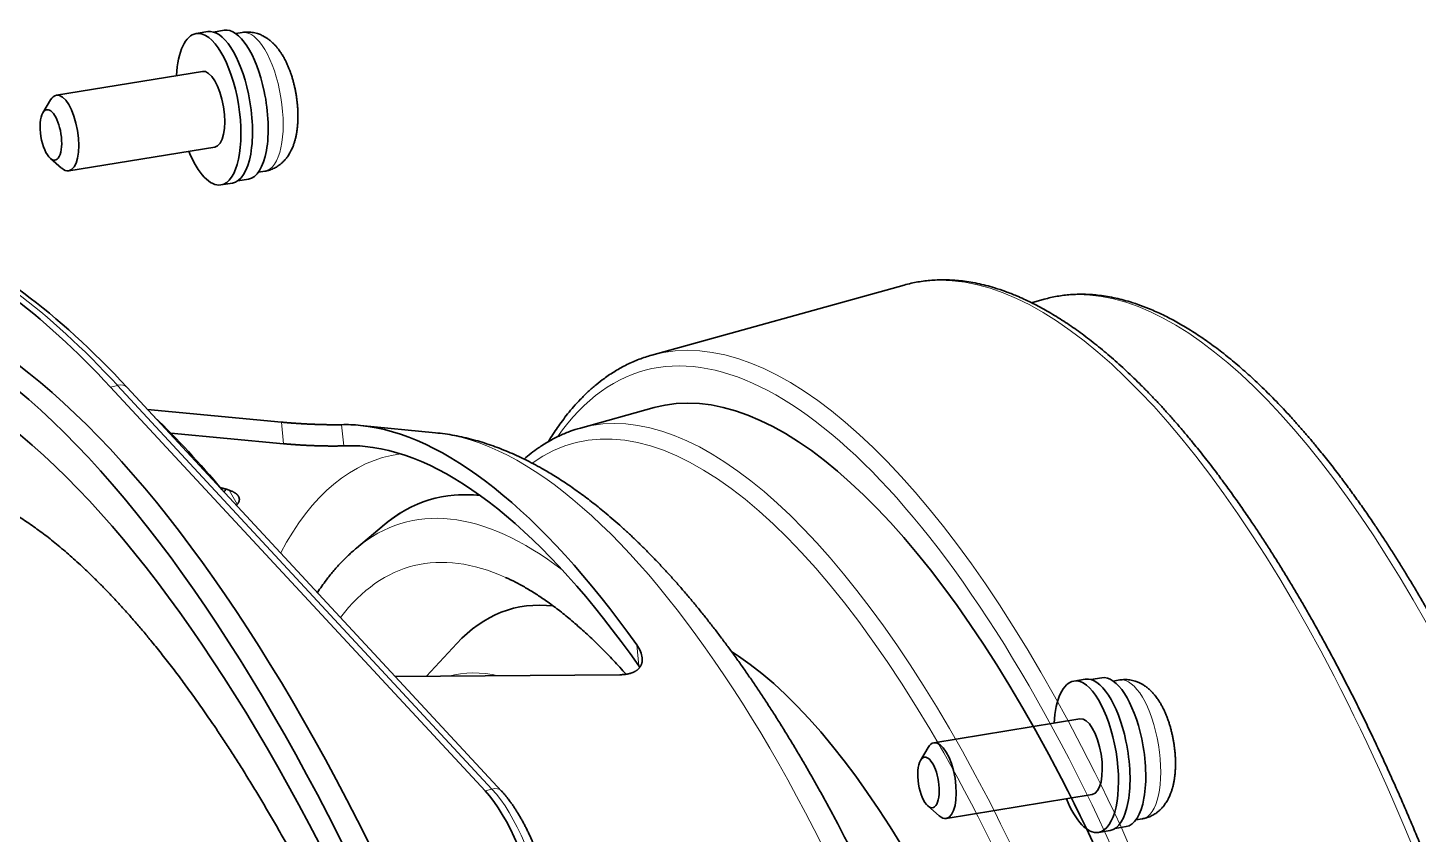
# Model space of a CAD drawing. Extents: x 23 to 587, y 4 to 413.
# Drawn here: x 464.09 to 491.28, y 202.49 to 218.26 of the extents above; entities that cross this region are included whole.
import ezdxf

# ---------------------------------------------------------------- set-up
doc = ezdxf.new("R2010")
doc.units = 0
doc.layers.get('0').update_dxf_attribs({"lineweight": 13})

# ---------------------------------------------------------------- blocks, each defined once
blk = doc.blocks.new('BLOCK6928')
at = {"color": 7, "lineweight": 35, "ltscale": 0.011482}
for p, q in [((-9.88, 55.078), (-10.333, 55.004)), ((-8.912, 49.156), (-9.365, 49.082)), ((24.442, 29.748), (23.989, 29.674)), ((25.41, 23.827), (24.957, 23.753))]:
    blk.add_line(p, q, dxfattribs=at)
at = {"color": 7, "lineweight": 35, "ltscale": 0.01071}
for p, q in [((-9.237, 55.132), (-9.66, 55.063)), ((25.085, 29.802), (24.662, 29.733))]:
    blk.add_line(p, q, dxfattribs=at)
at = {"color": 7, "lineweight": 35, "ltscale": 0.006425}
for p, q in [((-8.535, 55.044), (-8.788, 55.003)), ((25.787, 29.715), (25.534, 29.673))]:
    blk.add_line(p, q, dxfattribs=at)
at = {"color": 7, "lineweight": 35, "ltscale": 0.144676}
for p, q in [((-10.091, 53.523), (-15.802, 52.59)), ((-9.607, 50.563), (-15.319, 49.629)), ((24.231, 28.194), (18.52, 27.26)), ((24.715, 25.233), (19.003, 24.3))]:
    blk.add_line(p, q, dxfattribs=at)
at = {"color": 7, "lineweight": 35, "ltscale": 0.014658}
for p, q in [((-16.327, 51.899), (-16.031, 52.405)), ((-16.036, 50.117), (-15.594, 49.732)), ((17.995, 26.569), (18.291, 27.075)), ((18.286, 24.788), (18.728, 24.403))]:
    blk.add_line(p, q, dxfattribs=at)
at = {"color": 7, "lineweight": 35, "ltscale": 0.006424}
for p, q in [((-7.648, 49.616), (-7.901, 49.575)), ((26.674, 24.287), (26.421, 24.245))]:
    blk.add_line(p, q, dxfattribs=at)
at = {"color": 7, "lineweight": 35, "ltscale": 0.010689}
for p, q in [((-8.286, 49.309), (-8.708, 49.24)), ((26.036, 23.98), (25.614, 23.911))]:
    blk.add_line(p, q, dxfattribs=at)
at = {"color": 7, "lineweight": 35}
for centre, major_axis, start_param, end_param in [((-9.849, 52.043), (-0.484, 2.961), 6.283155, 7.330394), ((-9.849, 52.043), (-0.484, 2.961), 3.141563, 6.283155), ((-9.396, 52.117), (-0.484, 2.961), 4.827475, 6.283155), ((-8.761, 52.221), (-0.476, 2.911), 4.827475, 6.283155), ((-9.849, 52.043), (-0.242, 1.48), 3.141563, 6.283155), ((-15.56, 51.11), (-0.242, 1.48), 6.283155, 6.728031), ((-15.56, 51.11), (-0.242, 1.48), 3.141563, 6.283155), ((-9.396, 52.117), (-0.484, 2.961), 3.141563, 4.827475), ((-8.761, 52.221), (-0.476, 2.911), 3.141563, 4.827475), ((-16.014, 51.036), (-0.161, 0.987), 0.444846, 2.696764), ((-16.014, 51.036), (-0.161, 0.987), 4.827475, 6.728031), ((-16.014, 51.036), (-0.161, 0.987), 2.696764, 4.827475), ((-9.849, 52.043), (-0.484, 2.961), 2.094387, 3.141563), ((-15.56, 51.11), (-0.242, 1.48), 2.696764, 3.141563), ((24.473, 26.713), (-0.484, 2.961), 6.283155, 7.330394), ((24.473, 26.713), (-0.484, 2.961), 3.141563, 6.283155), ((24.926, 26.787), (-0.484, 2.961), 4.827475, 6.283155), ((25.561, 26.891), (-0.476, 2.911), 4.827475, 6.283155), ((24.473, 26.713), (-0.242, 1.48), 3.141563, 6.283155), ((18.762, 25.78), (-0.242, 1.48), 6.283155, 6.728031), ((18.762, 25.78), (-0.242, 1.48), 3.141563, 6.283155), ((24.926, 26.787), (-0.484, 2.961), 3.141563, 4.827475), ((25.561, 26.891), (-0.476, 2.911), 3.141563, 4.827475), ((18.308, 25.706), (-0.161, 0.987), 4.827475, 6.728031), ((18.308, 25.706), (-0.161, 0.987), 0.444846, 2.696764), ((18.308, 25.706), (-0.161, 0.987), 2.696764, 4.827475), ((24.473, 26.713), (-0.484, 2.961), 2.094387, 3.141563), ((18.762, 25.78), (-0.242, 1.48), 2.696764, 3.141563)]:
    blk.add_ellipse(centre, major_axis=major_axis, ratio=0.395238, start_param=start_param, end_param=end_param, dxfattribs=at)
at = {"color": 7, "lineweight": 13}
for centre in [(-8.091, 52.33), (26.231, 27.001)]:
    blk.add_ellipse(centre, major_axis=(-0.443, 2.714), ratio=0.395238, start_param=3.141563, end_param=6.283155, dxfattribs=at)
at = {"color": 7, "lineweight": 35}
for points, knots in [([(-8.535, 55.044), (-8.502, 55.05), (-8.437, 55.058), (-8.342, 55.062), (-8.242, 55.059), (-8.141, 55.049), (-8.036, 55.029), (-7.942, 55.003), (-7.86, 54.975), (-7.792, 54.947), (-7.718, 54.912), (-7.635, 54.867), (-7.565, 54.822), (-7.507, 54.781), (-7.461, 54.747), (-7.408, 54.703), (-7.357, 54.657), (-7.317, 54.619), (-7.28, 54.581), (-7.244, 54.544), (-7.2, 54.495), (-7.159, 54.445), (-7.115, 54.389), (-7.069, 54.327), (-7.017, 54.251), (-6.97, 54.177), (-6.927, 54.106), (-6.894, 54.046), (-6.861, 53.985), (-6.83, 53.924), (-6.8, 53.861), (-6.771, 53.798), (-6.743, 53.734), (-6.717, 53.672), (-6.693, 53.612), (-6.67, 53.553), (-6.649, 53.494), (-6.631, 53.444), (-6.613, 53.391), (-6.595, 53.336), (-6.574, 53.267), (-6.554, 53.198), (-6.535, 53.129), (-6.516, 53.058), (-6.499, 52.988), (-6.482, 52.917), (-6.472, 52.869), (-6.467, 52.846)], [0, 0, 0, 0, 0.098437, 0.196886, 0.286466, 0.397151, 0.501211, 0.605303, 0.69096, 0.759495, 0.827997, 0.935519, 1.04284, 1.077298, 1.146451, 1.215412, 1.284317, 1.353134, 1.379367, 1.444447, 1.509522, 1.574629, 1.639798, 1.722828, 1.806107, 1.916736, 1.985067, 2.053749, 2.122793, 2.192217, 2.261232, 2.330647, 2.400473, 2.470699, 2.533124, 2.595851, 2.658884, 2.722206, 2.753847, 2.8253, 2.897083, 2.969171, 3.041544, 3.114022, 3.186726, 3.259617, 3.332664, 3.332664, 3.332664, 3.332664]), ([(-6.467, 52.846), (-6.462, 52.822), (-6.452, 52.774), (-6.439, 52.702), (-6.426, 52.63), (-6.414, 52.558), (-6.404, 52.485), (-6.394, 52.413), (-6.385, 52.34), (-6.377, 52.267), (-6.371, 52.195), (-6.365, 52.122), (-6.36, 52.05), (-6.356, 51.964), (-6.353, 51.864), (-6.352, 51.768), (-6.353, 51.687), (-6.355, 51.621), (-6.358, 51.55), (-6.362, 51.48), (-6.367, 51.41), (-6.374, 51.341), (-6.382, 51.272), (-6.391, 51.203), (-6.401, 51.135), (-6.413, 51.067), (-6.426, 50.999), (-6.441, 50.932), (-6.454, 50.88), (-6.467, 50.83), (-6.481, 50.781), (-6.5, 50.72), (-6.52, 50.66), (-6.545, 50.593), (-6.575, 50.521), (-6.607, 50.45), (-6.638, 50.389), (-6.672, 50.327), (-6.713, 50.258), (-6.76, 50.189), (-6.806, 50.127), (-6.859, 50.063), (-6.912, 50.005), (-6.965, 49.954), (-7.007, 49.917), (-7.05, 49.882), (-7.089, 49.852), (-7.138, 49.818), (-7.196, 49.78), (-7.275, 49.737), (-7.362, 49.697), (-7.439, 49.668), (-7.51, 49.646), (-7.574, 49.63), (-7.623, 49.62), (-7.648, 49.616)], [0, 0, 0, 0, 0.073108, 0.146304, 0.219549, 0.292806, 0.366052, 0.439239, 0.512332, 0.585292, 0.658173, 0.730854, 0.803309, 0.875499, 0.990179, 1.104031, 1.161846, 1.23284, 1.303448, 1.373655, 1.44347, 1.513381, 1.582894, 1.652003, 1.720716, 1.790057, 1.859006, 1.927682, 1.996031, 2.019968, 2.083909, 2.147682, 2.211321, 2.274863, 2.360738, 2.446623, 2.506891, 2.567224, 2.657866, 2.748696, 2.8186, 2.888602, 2.998016, 3.053665, 3.10934, 3.16503, 3.220727, 3.256951, 3.342935, 3.428898, 3.529032, 3.629129, 3.675822, 3.750992, 3.826141, 3.826141, 3.826141, 3.826141]), ([(25.787, 29.715), (25.82, 29.72), (25.885, 29.728), (25.98, 29.732), (26.08, 29.73), (26.181, 29.719), (26.286, 29.699), (26.38, 29.673), (26.462, 29.645), (26.53, 29.617), (26.604, 29.582), (26.687, 29.537), (26.757, 29.492), (26.815, 29.452), (26.86, 29.417), (26.914, 29.373), (26.965, 29.327), (27.005, 29.29), (27.042, 29.252), (27.078, 29.214), (27.122, 29.165), (27.163, 29.115), (27.207, 29.059), (27.253, 28.997), (27.305, 28.921), (27.352, 28.847), (27.394, 28.776), (27.428, 28.717), (27.461, 28.656), (27.492, 28.594), (27.522, 28.532), (27.551, 28.469), (27.579, 28.405), (27.605, 28.342), (27.629, 28.282), (27.652, 28.223), (27.673, 28.164), (27.691, 28.114), (27.709, 28.062), (27.727, 28.006), (27.748, 27.938), (27.768, 27.869), (27.787, 27.799), (27.806, 27.729), (27.823, 27.658), (27.84, 27.587), (27.85, 27.54), (27.855, 27.516)], [0, 0, 0, 0, 0.098437, 0.196886, 0.286466, 0.397151, 0.501211, 0.605303, 0.69096, 0.759495, 0.827997, 0.935519, 1.04284, 1.077298, 1.146451, 1.215412, 1.284317, 1.353134, 1.379367, 1.444447, 1.509522, 1.574629, 1.639798, 1.722828, 1.806107, 1.916736, 1.985067, 2.053749, 2.122793, 2.192217, 2.261232, 2.330647, 2.400473, 2.470699, 2.533124, 2.595851, 2.658884, 2.722206, 2.753847, 2.8253, 2.897083, 2.969171, 3.041544, 3.114022, 3.186726, 3.259617, 3.332664, 3.332664, 3.332664, 3.332664]), ([(27.855, 27.516), (27.86, 27.492), (27.87, 27.444), (27.883, 27.372), (27.896, 27.3), (27.908, 27.228), (27.918, 27.155), (27.928, 27.083), (27.937, 27.01), (27.945, 26.938), (27.951, 26.865), (27.957, 26.793), (27.962, 26.72), (27.966, 26.634), (27.969, 26.534), (27.97, 26.438), (27.969, 26.358), (27.967, 26.291), (27.964, 26.221), (27.96, 26.15), (27.955, 26.081), (27.948, 26.011), (27.94, 25.942), (27.931, 25.874), (27.921, 25.805), (27.909, 25.737), (27.896, 25.67), (27.881, 25.603), (27.868, 25.551), (27.855, 25.5), (27.841, 25.452), (27.822, 25.391), (27.802, 25.33), (27.777, 25.264), (27.747, 25.191), (27.715, 25.121), (27.684, 25.059), (27.65, 24.997), (27.609, 24.928), (27.562, 24.859), (27.516, 24.797), (27.463, 24.733), (27.41, 24.675), (27.357, 24.624), (27.315, 24.587), (27.272, 24.552), (27.233, 24.522), (27.184, 24.488), (27.126, 24.451), (27.046, 24.407), (26.96, 24.367), (26.883, 24.338), (26.812, 24.316), (26.748, 24.3), (26.699, 24.291), (26.674, 24.287)], [0, 0, 0, 0, 0.073108, 0.146304, 0.219549, 0.292806, 0.366052, 0.439239, 0.512332, 0.585292, 0.658173, 0.730854, 0.803309, 0.875499, 0.990179, 1.104031, 1.161846, 1.23284, 1.303448, 1.373655, 1.44347, 1.513381, 1.582894, 1.652003, 1.720716, 1.790057, 1.859006, 1.927682, 1.996031, 2.019968, 2.083909, 2.147682, 2.211321, 2.274863, 2.360738, 2.446623, 2.506891, 2.567224, 2.657866, 2.748696, 2.8186, 2.888602, 2.998016, 3.053665, 3.10934, 3.16503, 3.220727, 3.256951, 3.342935, 3.428898, 3.529032, 3.629129, 3.675822, 3.750992, 3.826141, 3.826141, 3.826141, 3.826141])]:
    blk.add_open_spline(points, degree=3, knots=knots, dxfattribs=at)
blk = doc.blocks.new('BLOCK6939')
at = {"color": 7, "lineweight": 35, "ltscale": 0.256251}
blk.add_line((30.454, 48.42), (20.578, 45.676), dxfattribs=at)
at = {"color": 7, "lineweight": 35, "ltscale": 0.012892}
blk.add_line((35.928, 47.864), (35.431, 47.726), dxfattribs=at)
at = {"color": 7, "lineweight": 13, "ltscale": 0.006989}
for p, q in [((-0.586, 44.42), (-0.316, 44.495)), ((14.059, 28.629), (14.328, 28.704))]:
    blk.add_line(p, q, dxfattribs=at)
at = {"color": 7, "lineweight": 35}
for p, q in [((14.059, 28.629), (-0.586, 44.42)), ((0.059, 44.413), (14.704, 28.622))]:
    blk.add_line(p, q, dxfattribs=at)
at = {"color": 7, "lineweight": 13}
blk.add_line((-0.316, 44.495), (14.328, 28.704), dxfattribs=at)
at = {"color": 7, "lineweight": 35, "ltscale": 0.131413}
blk.add_line((0.859, 43.551), (6.092, 43.055), dxfattribs=at)
at = {"color": 7, "lineweight": 35, "ltscale": 0.074546}
blk.add_line((20.665, 43.624), (17.792, 42.826), dxfattribs=at)
at = {"color": 7, "lineweight": 13, "ltscale": 0.021184}
blk.add_line((6.178, 42.212), (6.092, 43.055), dxfattribs=at)
at = {"color": 7, "lineweight": 35, "ltscale": 0.110817}
blk.add_line((1.766, 42.63), (6.178, 42.212), dxfattribs=at)
at = {"color": 7, "lineweight": 13, "ltscale": 0.020784}
for p, q in [((8.53, 42.129), (8.445, 42.956)), ((20.074, 33.517), (19.988, 34.344))]:
    blk.add_line(p, q, dxfattribs=at)
at = {"color": 7, "lineweight": 35, "ltscale": 0.073709}
blk.add_line((12.118, 42.64), (9.183, 42.929), dxfattribs=at)
at = {"color": 7, "lineweight": 13, "ltscale": 0.015865}
blk.add_line((4.368, 39.842), (4.053, 40.393), dxfattribs=at)
at = {"color": 7, "lineweight": 35, "ltscale": 0.035147}
blk.add_line((9.027, 38.13), (10.106, 39.033), dxfattribs=at)
at = {"color": 7, "lineweight": 35, "ltscale": 0.043637}
blk.add_line((11.766, 33.112), (12.952, 34.393), dxfattribs=at)
at = {"color": 7, "lineweight": 35, "ltscale": 0.008333}
blk.add_line((23.969, 33.903), (23.692, 34.089), dxfattribs=at)
at = {"color": 7, "lineweight": 35, "ltscale": 0.219661}
blk.add_line((10.549, 33.102), (19.335, 33.175), dxfattribs=at)
at = {"color": 7, "lineweight": 35, "ltscale": 0.001622}
blk.add_line((20.074, 33.517), (20.11, 33.463), dxfattribs=at)
at = {"color": 7, "lineweight": 35}
for centre, major_axis, ratio, start_param, end_param in [((0.359, 0.1), (-14.054, 50.584), 0.362913, 5.670676, 6.019091), ((0.937, -5.518), (14.194, -56.32), 0.357467, 2.563134, 2.893666), ((-0.539, -0.15), (13.251, -47.693), 0.362913, 3.141634, 6.283226), ((0.359, 0.1), (13.261, -47.73), 0.362913, 0.226802, 2.914799), ((0.628, 0.175), (-12.715, 45.766), 0.362913, 0.035103, 2.703291), ((-0.539, -0.15), (12.715, -45.766), 0.362913, 3.141634, 6.283226), ((30.436, 8.456), (-9.771, 35.168), 0.362913, 3.14161, 6.283203), ((-0.539, -0.15), (13.251, -47.693), 0.362913, 0.000041, 2.703291), ((-0.539, -0.15), (12.715, -45.766), 0.362913, 0.000041, 2.703291), ((3.322, 0.923), (-12.998, 46.785), 0.362913, 5.60859, 5.732257), ((17.687, 4.914), (-10.517, 37.852), 0.362913, 6.143637, 6.193396), ((17.687, 4.914), (-10.517, 37.852), 0.362913, 5.496371, 6.143637), ((17.687, 4.914), (-10.289, 37.033), 0.362913, 6.143637, 6.201438), ((17.687, 4.914), (-10.289, 37.033), 0.362913, 5.488329, 6.143637), ((17.687, 4.914), (-10.517, 37.852), 0.362913, 0.265797, 0.273399), ((21.458, 5.962), (-9.469, 34.082), 0.362913, 6.138752, 6.446331), ((17.687, 4.914), (-10.289, 37.033), 0.362913, 0.252341, 0.255471), ((23.219, 6.451), (-8.14, 29.297), 0.362913, 6.136237, 6.503625), ((18.306, 34.405), (1.855, -0.856), 0.489398, 0.282375, 0.707258), ((27.114, 7.533), (-7.629, 27.46), 0.362913, 3.541683, 5.883107), ((14.149, 24.408), (-1.338, 4.818), 0.362913, 4.448295, 5.670676)]:
    blk.add_ellipse(centre, major_axis=major_axis, ratio=ratio, start_param=start_param, end_param=end_param, dxfattribs=at)
at = {"color": 7, "lineweight": 13}
for centre, major_axis, ratio, start_param, end_param in [((0.628, 0.175), (-14.054, 50.584), 0.362913, 5.670676, 6.019091), ((40.761, 11.325), (-10.306, 37.095), 0.362913, 3.14161, 6.283203), ((45.699, 12.697), (-9.771, 35.168), 0.362913, 3.14161, 6.283203), ((30.436, 8.456), (-10.172, 36.613), 0.362913, 2.851491, 6.573289), ((30.885, 8.581), (-10.306, 37.095), 0.362913, 3.14161, 6.283203), ((27.563, 7.658), (-9.771, 35.168), 0.362913, 3.14161, 6.283203), ((-0.307, 44.073), (-0.367, -0.34), 0.762425, 3.141591, 4.116977), ((27.114, 7.533), (-9.637, 34.686), 0.362913, 3.008952, 6.415781), ((20.388, 5.665), (-10.229, 36.817), 0.362913, 3.281142, 6.143637), ((20.147, 5.597), (-10.027, 36.091), 0.362913, 6.23617, 6.652778), ((21.458, 5.962), (-9.473, 34.094), 0.362913, 6.140043, 6.472183), ((20.191, 5.61), (-9.311, 33.514), 0.362913, 5.834933, 6.446331), ((20.002, 5.557), (-8.849, 31.851), 0.362913, 5.990939, 6.551675), ((20.217, 5.617), (-7.637, 27.488), 0.362913, 6.094617, 6.277836), ((14.337, 28.282), (-0.367, -0.34), 0.762425, 3.141638, 4.116977), ((14.418, 24.483), (-1.338, 4.818), 0.362913, 4.448295, 5.670676)]:
    blk.add_ellipse(centre, major_axis=major_axis, ratio=ratio, start_param=start_param, end_param=end_param, dxfattribs=at)
at = {"color": 7, "lineweight": 35}
for points, degree, knots in [([(30.454, 48.42), (30.542, 48.444), (30.717, 48.488), (30.984, 48.541), (31.254, 48.582), (31.527, 48.609), (31.803, 48.623), (32.081, 48.625), (32.361, 48.613), (32.66, 48.588), (32.976, 48.545), (33.31, 48.484), (33.647, 48.406), (34.016, 48.302), (34.418, 48.167), (34.799, 48.017), (35.131, 47.872), (35.412, 47.737), (35.695, 47.592), (35.979, 47.437), (36.264, 47.271), (36.549, 47.095), (36.835, 46.908), (37.122, 46.712), (37.409, 46.505), (37.697, 46.288), (37.985, 46.061), (38.274, 45.824), (38.563, 45.578), (38.853, 45.321), (39.143, 45.055), (39.433, 44.779), (39.723, 44.494), (40.014, 44.199), (40.304, 43.895), (40.595, 43.582), (40.885, 43.259), (41.175, 42.927), (41.465, 42.587), (41.804, 42.178), (42.189, 41.698), (42.595, 41.172), (42.978, 40.659), (43.338, 40.162), (43.697, 39.653), (44.03, 39.167), (44.337, 38.706), (44.62, 38.273), (44.902, 37.832), (45.182, 37.384), (45.462, 36.928), (45.74, 36.465), (46.016, 35.995), (46.291, 35.518), (46.565, 35.033), (46.836, 34.542), (47.107, 34.045), (47.375, 33.54), (47.641, 33.03), (47.906, 32.513), (48.169, 31.99), (48.429, 31.462), (48.687, 30.927), (48.943, 30.387), (49.197, 29.841), (49.449, 29.29), (49.698, 28.734), (49.944, 28.173), (50.188, 27.607), (50.429, 27.037), (50.668, 26.462), (50.903, 25.883), (51.136, 25.299), (51.366, 24.711), (51.593, 24.12), (51.817, 23.525), (52.038, 22.927), (52.256, 22.325), (52.47, 21.72), (52.681, 21.112), (52.889, 20.501), (53.093, 19.888), (53.294, 19.272), (53.491, 18.654), (53.685, 18.034), (53.812, 17.619), (53.874, 17.411)], 3, [0, 0, 0, 0, 0.271497, 0.543508, 0.816317, 1.09038, 1.366096, 1.643882, 1.924132, 2.207241, 2.541884, 2.881522, 3.226704, 3.577958, 4.032512, 4.498543, 4.805402, 5.117588, 5.435291, 5.758693, 6.087938, 6.423187, 6.764565, 7.112193, 7.466136, 7.826521, 8.193424, 8.566917, 8.947042, 9.333856, 9.72739, 10.12767, 10.534689, 10.948476, 11.369026, 11.796334, 12.230375, 12.67113, 13.118568, 13.572649, 14.261462, 14.96475, 15.568194, 16.181634, 16.804932, 17.437934, 17.94916, 18.466352, 18.989384, 19.518265, 20.052756, 20.592884, 21.13842, 21.689369, 22.245507, 22.806823, 23.3731, 23.944308, 24.520236, 25.100838, 25.68591, 26.275391, 26.86908, 27.466904, 28.068666, 28.674281, 29.283557, 29.896397, 30.512612, 31.132097, 31.754665, 32.380202, 33.008524, 33.639509, 34.272975, 34.908795, 35.546787, 36.186818, 36.828711, 37.472325, 38.117484, 38.764044, 39.411831, 40.060695, 40.710466, 41.36099, 41.36099, 41.36099, 41.36099]), ([(35.928, 47.864), (36.011, 47.888), (36.178, 47.93), (36.432, 47.98), (36.689, 48.019), (36.949, 48.045), (37.212, 48.058), (37.476, 48.06), (37.743, 48.049), (38.027, 48.025), (38.328, 47.984), (38.646, 47.926), (38.966, 47.851), (39.317, 47.753), (39.699, 47.625), (40.061, 47.482), (40.376, 47.344), (40.644, 47.216), (40.912, 47.079), (41.182, 46.931), (41.452, 46.774), (41.723, 46.606), (41.994, 46.429), (42.266, 46.243), (42.539, 46.046), (42.812, 45.841), (43.086, 45.625), (43.36, 45.401), (43.634, 45.167), (43.909, 44.923), (44.184, 44.671), (44.459, 44.409), (44.734, 44.139), (45.01, 43.859), (45.285, 43.571), (45.561, 43.274), (45.836, 42.968), (46.111, 42.653), (46.386, 42.33), (46.707, 41.943), (47.072, 41.488), (47.458, 40.989), (47.821, 40.503), (48.162, 40.032), (48.502, 39.549), (48.818, 39.088), (49.109, 38.651), (49.377, 38.241), (49.644, 37.823), (49.91, 37.398), (50.175, 36.966), (50.438, 36.527), (50.7, 36.082), (50.961, 35.629), (51.22, 35.17), (51.478, 34.705), (51.734, 34.233), (51.988, 33.755), (52.241, 33.272), (52.491, 32.782), (52.74, 32.286), (52.987, 31.785), (53.232, 31.279), (53.475, 30.767), (53.715, 30.25), (53.953, 29.728), (54.189, 29.201), (54.423, 28.669), (54.654, 28.133), (54.883, 27.592), (55.109, 27.047), (55.332, 26.498), (55.553, 25.945), (55.771, 25.388), (55.986, 24.828), (56.198, 24.264), (56.407, 23.697), (56.613, 23.127), (56.817, 22.553), (57.017, 21.977), (57.213, 21.398), (57.407, 20.817), (57.597, 20.234), (57.784, 19.648), (57.968, 19.06), (58.088, 18.667), (58.147, 18.471)], 3, [0, 0, 0, 0, 0.258501, 0.517487, 0.777217, 1.03812, 1.300569, 1.564956, 1.83165, 2.101021, 2.419362, 2.742388, 3.070617, 3.404548, 3.836577, 4.279398, 4.570913, 4.867442, 5.169168, 5.476263, 5.788867, 6.107131, 6.431177, 6.761118, 7.097015, 7.438993, 7.787125, 8.141478, 8.502097, 8.869035, 9.24232, 9.621981, 10.008009, 10.400434, 10.799253, 11.20446, 11.616033, 12.033956, 12.458198, 12.888723, 13.541775, 14.208518, 14.780585, 15.362107, 15.952957, 16.552988, 17.037575, 17.527809, 18.023566, 18.524864, 19.031466, 19.543408, 20.060464, 20.582647, 21.109739, 21.641734, 22.178423, 22.719782, 23.265607, 23.815859, 24.37034, 24.928996, 25.491635, 26.058189, 26.628471, 27.202402, 27.779797, 28.360568, 28.944533, 29.531594, 30.121574, 30.714366, 31.309794, 31.907744, 32.508042, 33.110569, 33.715153, 34.321668, 34.929945, 35.539853, 36.151222, 36.763919, 37.377776, 37.992655, 38.608391, 39.224841, 39.224841, 39.224841, 39.224841]), ([(20.578, 45.676), (20.412, 45.629), (20.082, 45.521), (19.602, 45.311), (19.147, 45.06), (18.747, 44.793), (18.398, 44.522), (18.086, 44.248), (17.793, 43.958), (17.526, 43.666), (17.292, 43.385), (17.083, 43.115), (16.892, 42.848), (16.71, 42.576), (16.593, 42.389), (16.536, 42.294)], 3, [0, 0, 0, 0, 0.518385, 1.039673, 1.569331, 2.075522, 2.481159, 2.894058, 3.321205, 3.715361, 4.081588, 4.418094, 4.739345, 5.066441, 5.399606, 5.399606, 5.399606, 5.399606]), ([(6.092, 43.055), (6.256, 43.039), (6.425, 43.025), (6.586, 43.013), (7.027, 42.984), (7.396, 42.968), (7.606, 42.962), (7.943, 42.954), (8.192, 42.952), (8.293, 42.953), (8.378, 42.954), (8.445, 42.956)], 5, [0, 0, 0, 0, 0, 0, 1.49064, 1.49064, 1.49064, 4.195442, 4.195442, 4.195442, 6.681596, 6.681596, 6.681596, 6.681596, 6.681596, 6.681596]), ([(12.118, 42.64), (12.242, 42.627), (12.492, 42.597), (12.863, 42.536), (13.233, 42.46), (13.593, 42.37), (13.943, 42.269), (14.285, 42.157), (14.623, 42.033), (14.959, 41.898), (15.292, 41.752), (15.622, 41.594), (15.95, 41.426), (16.327, 41.22), (16.767, 40.96), (17.269, 40.636), (17.783, 40.277), (18.291, 39.892), (18.728, 39.538), (19.098, 39.223), (19.402, 38.954), (19.705, 38.676), (20.006, 38.389), (20.306, 38.095), (20.605, 37.791), (20.903, 37.48), (21.199, 37.161), (21.493, 36.833), (21.787, 36.498), (22.079, 36.155), (22.37, 35.804), (22.659, 35.445), (22.948, 35.079), (23.235, 34.705), (23.52, 34.323), (23.805, 33.934), (24.088, 33.538), (24.369, 33.135), (24.649, 32.725), (24.928, 32.307), (25.205, 31.883), (25.481, 31.452), (25.755, 31.014), (26.027, 30.57), (26.298, 30.119), (26.567, 29.661), (26.834, 29.198), (27.099, 28.728), (27.363, 28.252), (27.624, 27.77), (27.904, 27.244), (28.202, 26.672), (28.516, 26.054), (28.827, 25.427), (29.16, 24.742), (29.512, 23.995), (29.84, 23.28), (30.121, 22.653), (30.358, 22.114), (30.592, 21.571), (30.823, 21.023), (31.052, 20.472), (31.278, 19.917), (31.501, 19.358), (31.721, 18.795), (31.939, 18.229), (32.153, 17.659), (32.364, 17.086), (32.573, 16.51), (32.778, 15.932), (32.98, 15.35), (33.178, 14.767), (33.374, 14.18), (33.565, 13.592), (33.754, 13.001), (33.939, 12.408), (34.121, 11.814), (34.299, 11.218), (34.473, 10.621), (34.644, 10.022), (34.811, 9.422), (34.975, 8.821), (35.134, 8.219), (35.29, 7.617), (35.442, 7.014), (35.59, 6.411), (35.734, 5.808), (35.874, 5.205), (36.01, 4.602), (36.142, 3.999), (36.27, 3.397), (36.394, 2.795), (36.513, 2.194), (36.629, 1.594), (36.74, 0.995), (36.847, 0.398), (36.949, -0.198), (37.048, -0.793), (37.141, -1.385), (37.231, -1.976), (37.316, -2.565), (37.397, -3.151), (37.473, -3.736), (37.545, -4.317), (37.615, -4.924), (37.683, -5.556), (37.754, -6.265), (37.822, -7.022), (37.886, -7.826), (37.94, -8.624), (37.98, -9.336), (38.009, -9.964), (38.03, -10.508), (38.046, -11.049), (38.058, -11.585), (38.064, -12.116), (38.066, -12.643), (38.063, -13.166), (38.056, -13.683), (38.043, -14.196), (38.026, -14.703), (38.003, -15.206), (37.976, -15.703), (37.944, -16.195), (37.907, -16.682), (37.865, -17.163), (37.818, -17.638), (37.767, -18.108), (37.71, -18.572), (37.648, -19.03), (37.581, -19.482), (37.509, -19.928), (37.432, -20.368), (37.349, -20.802), (37.262, -21.229), (37.169, -21.651), (37.07, -22.066), (36.966, -22.475), (36.857, -22.878), (36.742, -23.274), (36.622, -23.663), (36.496, -24.046), (36.345, -24.476), (36.165, -24.952), (35.951, -25.468), (35.724, -25.971), (35.501, -26.423), (35.284, -26.828), (35.085, -27.176), (34.885, -27.503), (34.685, -27.811), (34.476, -28.11), (34.26, -28.401), (34.036, -28.684), (33.803, -28.958), (33.561, -29.222), (33.251, -29.539), (32.861, -29.898), (32.541, -30.155), (32.376, -30.278)], 3, [0, 0, 0, 0, 0.376305, 0.752929, 1.130082, 1.507994, 1.865615, 2.224381, 2.584545, 2.946367, 3.310101, 3.676016, 4.044369, 4.415415, 4.962352, 5.579472, 6.206181, 6.843328, 7.491659, 7.893452, 8.29979, 8.710794, 9.126571, 9.547212, 9.9728, 10.403405, 10.839089, 11.279386, 11.724836, 12.175465, 12.631292, 13.092326, 13.55857, 14.030019, 14.506664, 14.988212, 15.474902, 15.966697, 16.463556, 16.965434, 17.47228, 17.983826, 18.500644, 19.021707, 19.547852, 20.078279, 20.61359, 21.153059, 21.697203, 22.245364, 22.797979, 23.485496, 24.179066, 24.878491, 25.583494, 26.465763, 27.35592, 27.941226, 28.52976, 29.121135, 29.715471, 30.312412, 30.912044, 31.514037, 32.118443, 32.724938, 33.333565, 33.944045, 34.556374, 35.170293, 35.785772, 36.402575, 37.020647, 37.639762, 38.259854, 38.880724, 39.502277, 40.124332, 40.746774, 41.36944, 41.992197, 42.614901, 43.2374, 43.859567, 44.481232, 45.102288, 45.722548, 46.341924, 46.960209, 47.577347, 48.193104, 48.807433, 49.42009, 50.031055, 50.640061, 51.247114, 51.851925, 52.454552, 53.054658, 53.652307, 54.247161, 54.839317, 55.428409, 56.014571, 56.597405, 57.260971, 57.920095, 58.734839, 59.542053, 60.341354, 61.132441, 61.681838, 62.226694, 62.767477, 63.303502, 63.835319, 64.362173, 64.884704, 65.402079, 65.914963, 66.422949, 66.925979, 67.424001, 67.916968, 68.404838, 68.887577, 69.365152, 69.837823, 70.305287, 70.76754, 71.224583, 71.676425, 72.123083, 72.564583, 73.000958, 73.432787, 73.85958, 74.281408, 74.698349, 75.110496, 75.517948, 75.920822, 76.319251, 76.886827, 77.445903, 77.99701, 78.540752, 78.959214, 79.373933, 79.743129, 80.109823, 80.474276, 80.836747, 81.197507, 81.556805, 81.914897, 82.272028, 82.888127, 83.503016, 83.503016, 83.503016, 83.503016]), ([(17.792, 42.826), (17.648, 42.786), (17.362, 42.693), (16.946, 42.517), (16.537, 42.303), (16.175, 42.073), (15.856, 41.839), (15.674, 41.688), (15.585, 41.61)], 3, [0, 0, 0, 0, 0.448838, 0.899689, 1.3546, 1.830465, 2.186181, 2.540153, 2.540153, 2.540153, 2.540153]), ([(8.53, 42.129), (8.41, 42.123), (8.236, 42.119), (8.003, 42.119), (7.612, 42.123), (7.066, 42.148), (6.928, 42.155), (6.695, 42.169), (6.449, 42.188), (6.358, 42.195), (6.268, 42.203), (6.178, 42.212)], 5, [0, 0, 0, 0, 0, 0, 4.537841, 4.537841, 4.537841, 5.960342, 5.960342, 5.960342, 6.769492, 6.769492, 6.769492, 6.769492, 6.769492, 6.769492]), ([(-7.687, 40.582), (-7.643, 40.583), (-7.554, 40.584), (-7.417, 40.58), (-7.276, 40.57), (-7.123, 40.554), (-6.958, 40.531), (-6.78, 40.498), (-6.595, 40.457), (-6.408, 40.407), (-6.219, 40.351), (-6.028, 40.286), (-5.831, 40.213), (-5.62, 40.128), (-5.417, 40.039), (-5.224, 39.947), (-5.046, 39.859), (-4.865, 39.764), (-4.681, 39.662), (-4.494, 39.553), (-4.304, 39.438), (-4.11, 39.316), (-3.893, 39.173), (-3.657, 39.011), (-3.402, 38.828), (-3.148, 38.638), (-2.891, 38.437), (-2.631, 38.226), (-2.368, 38.004), (-2.102, 37.772), (-1.833, 37.53), (-1.596, 37.309), (-1.35, 37.073), (-1.094, 36.821), (-0.795, 36.519), (-0.495, 36.204), (-0.193, 35.878), (0.111, 35.541), (0.416, 35.192), (0.723, 34.832), (1.064, 34.419), (1.44, 33.952), (1.85, 33.425), (2.26, 32.88), (2.674, 32.312), (3.091, 31.721), (3.475, 31.162), (3.821, 30.643), (4.131, 30.169), (4.44, 29.685), (4.748, 29.192), (5.056, 28.69), (5.363, 28.178), (5.669, 27.658), (5.973, 27.13), (6.277, 26.592), (6.579, 26.047), (6.879, 25.494), (7.178, 24.932), (7.475, 24.363), (7.77, 23.786), (8.063, 23.202), (8.355, 22.611), (8.644, 22.013), (8.931, 21.408), (9.215, 20.796), (9.497, 20.178), (9.777, 19.554), (10.053, 18.924), (10.328, 18.288), (10.599, 17.646), (10.867, 16.999), (11.133, 16.347), (11.395, 15.69), (11.654, 15.028), (11.91, 14.361), (12.162, 13.69), (12.411, 13.015), (12.657, 12.336), (12.899, 11.653), (13.137, 10.967), (13.372, 10.277), (13.603, 9.584), (13.83, 8.888), (14.053, 8.19), (14.271, 7.489), (14.415, 7.021), (14.485, 6.786)], 3, [0, 0, 0, 0, 0.131665, 0.268015, 0.409586, 0.557357, 0.729055, 0.909515, 1.098744, 1.297181, 1.490091, 1.691503, 1.901598, 2.120661, 2.373345, 2.565568, 2.763807, 2.968089, 3.178432, 3.394854, 3.617356, 3.845939, 4.080624, 4.39743, 4.705332, 5.022293, 5.348369, 5.683505, 6.02764, 6.380706, 6.742633, 7.113368, 7.351119, 7.766222, 8.191213, 8.626035, 9.070574, 9.524715, 9.988334, 10.461311, 10.943602, 11.594746, 12.261568, 12.943672, 13.640811, 14.370509, 15.115226, 15.67427, 16.240621, 16.81509, 17.396622, 17.985942, 18.582065, 19.185597, 19.795656, 20.412709, 21.035998, 21.665953, 22.301844, 22.944034, 23.59185, 24.245609, 24.904669, 25.569182, 26.238667, 26.913326, 27.592616, 28.276672, 28.96501, 29.657744, 30.354402, 31.054976, 31.759116, 32.466859, 33.177798, 33.89192, 34.608865, 35.328601, 36.050781, 36.775308, 37.501901, 38.230472, 38.960722, 39.692534, 40.425639, 41.159898, 41.895059, 41.895059, 41.895059, 41.895059]), ([(4.417, 40.146), (4.384, 40.204), (4.329, 40.261), (4.245, 40.318), (4.093, 40.389), (3.869, 40.452), (3.818, 40.465), (3.763, 40.478), (3.705, 40.489)], 5, [0, 0, 0, 0, 0, 0, 2.370629, 2.370629, 2.370629, 3.013084, 3.013084, 3.013084, 3.013084, 3.013084, 3.013084]), ([(9.027, 38.13), (8.919, 38.039), (8.706, 37.849), (8.401, 37.542), (8.115, 37.219), (7.873, 36.916), (7.671, 36.64), (7.557, 36.474), (7.501, 36.389)], 3, [0, 0, 0, 0, 0.424824, 0.856342, 1.297544, 1.718441, 2.018599, 2.323104, 2.323104, 2.323104, 2.323104]), ([(14.859, 36.983), (14.99, 36.924), (15.255, 36.796), (15.652, 36.578), (16.058, 36.331), (16.405, 36.097), (16.695, 35.888), (16.927, 35.713), (17.161, 35.528), (17.397, 35.335), (17.635, 35.132), (17.873, 34.921), (18.114, 34.7), (18.355, 34.471), (18.597, 34.232), (18.84, 33.985), (19.084, 33.729), (19.329, 33.465), (19.491, 33.285), (19.573, 33.193)], 3, [0, 0, 0, 0, 0.43062, 0.883394, 1.358822, 1.855304, 2.13924, 2.430208, 2.728209, 3.03324, 3.345297, 3.66436, 3.990408, 4.323405, 4.663262, 5.009993, 5.363557, 5.723902, 6.090976, 6.090976, 6.090976, 6.090976]), ([(19.335, 33.175), (19.467, 33.176), (19.593, 33.188), (19.704, 33.211), (19.947, 33.293), (20.092, 33.417), (20.149, 33.499), (20.196, 33.615), (20.208, 33.735), (20.209, 33.769), (20.208, 33.802), (20.204, 33.836)], 5, [0, 0, 0, 0, 0, 0, 1.325946, 1.325946, 1.325946, 3.359195, 3.359195, 3.359195, 4.132426, 4.132426, 4.132426, 4.132426, 4.132426, 4.132426]), ([(14.704, 28.622), (14.728, 28.595), (14.777, 28.541), (14.849, 28.458), (14.92, 28.371), (14.984, 28.287), (15.039, 28.214), (15.084, 28.151), (15.125, 28.093), (15.166, 28.034), (15.206, 27.973), (15.247, 27.912), (15.286, 27.849), (15.326, 27.786), (15.365, 27.721), (15.404, 27.656), (15.443, 27.589), (15.481, 27.521), (15.52, 27.453), (15.557, 27.383), (15.595, 27.313), (15.632, 27.242), (15.669, 27.17), (15.705, 27.097), (15.741, 27.023), (15.776, 26.948), (15.812, 26.873), (15.847, 26.797), (15.881, 26.72), (15.915, 26.643), (15.949, 26.564), (15.982, 26.485), (16.014, 26.406), (16.047, 26.326), (16.078, 26.245), (16.11, 26.164), (16.141, 26.082), (16.171, 26), (16.201, 25.917), (16.23, 25.834), (16.259, 25.75), (16.287, 25.666), (16.315, 25.582), (16.342, 25.497), (16.369, 25.412), (16.395, 25.326), (16.42, 25.241), (16.445, 25.155), (16.469, 25.069), (16.493, 24.983), (16.516, 24.896), (16.539, 24.81), (16.561, 24.723), (16.582, 24.637), (16.603, 24.55), (16.623, 24.464), (16.642, 24.377), (16.661, 24.29), (16.679, 24.204), (16.696, 24.118), (16.713, 24.031), (16.729, 23.945), (16.739, 23.888), (16.744, 23.859)], 3, [0, 0, 0, 0, 0.107992, 0.218104, 0.330384, 0.444841, 0.535227, 0.605559, 0.676665, 0.748542, 0.821184, 0.894584, 0.968734, 1.043624, 1.119243, 1.195547, 1.272556, 1.350258, 1.428638, 1.507654, 1.587372, 1.667672, 1.748632, 1.830129, 1.912245, 1.994882, 2.078095, 2.161795, 2.246026, 2.330708, 2.415873, 2.501443, 2.587449, 2.673826, 2.760591, 2.847686, 2.935119, 3.022837, 3.110844, 3.199087, 3.287568, 3.376243, 3.465104, 3.554113, 3.643257, 3.7325, 3.821826, 3.911204, 4.000613, 4.090025, 4.179416, 4.268763, 4.358036, 4.447218, 4.536274, 4.625192, 4.713933, 4.802488, 4.890814, 4.978908, 5.066722, 5.154258, 5.241465, 5.241465, 5.241465, 5.241465])]:
    blk.add_open_spline(points, degree=degree, knots=knots, dxfattribs=at)
blk.add_open_spline([(4.368, 39.842), (4.417, 39.902), (4.448, 39.963), (4.461, 40.024), (4.452, 40.085), (4.417, 40.146)], degree=5, dxfattribs=at)

msp = doc.modelspace()

# ---------------------------------------------------------------- block references
at = {"lineweight": 0, "xscale": 0.5, "yscale": 0.5, "zscale": 0.5}
for name, p in [('BLOCK6928', (472.5527, 190.644)), ('BLOCK6939', (466.0068, 189.0172))]:
    msp.add_blockref(name, p, dxfattribs=at)

doc.saveas('drawing.dxf')
